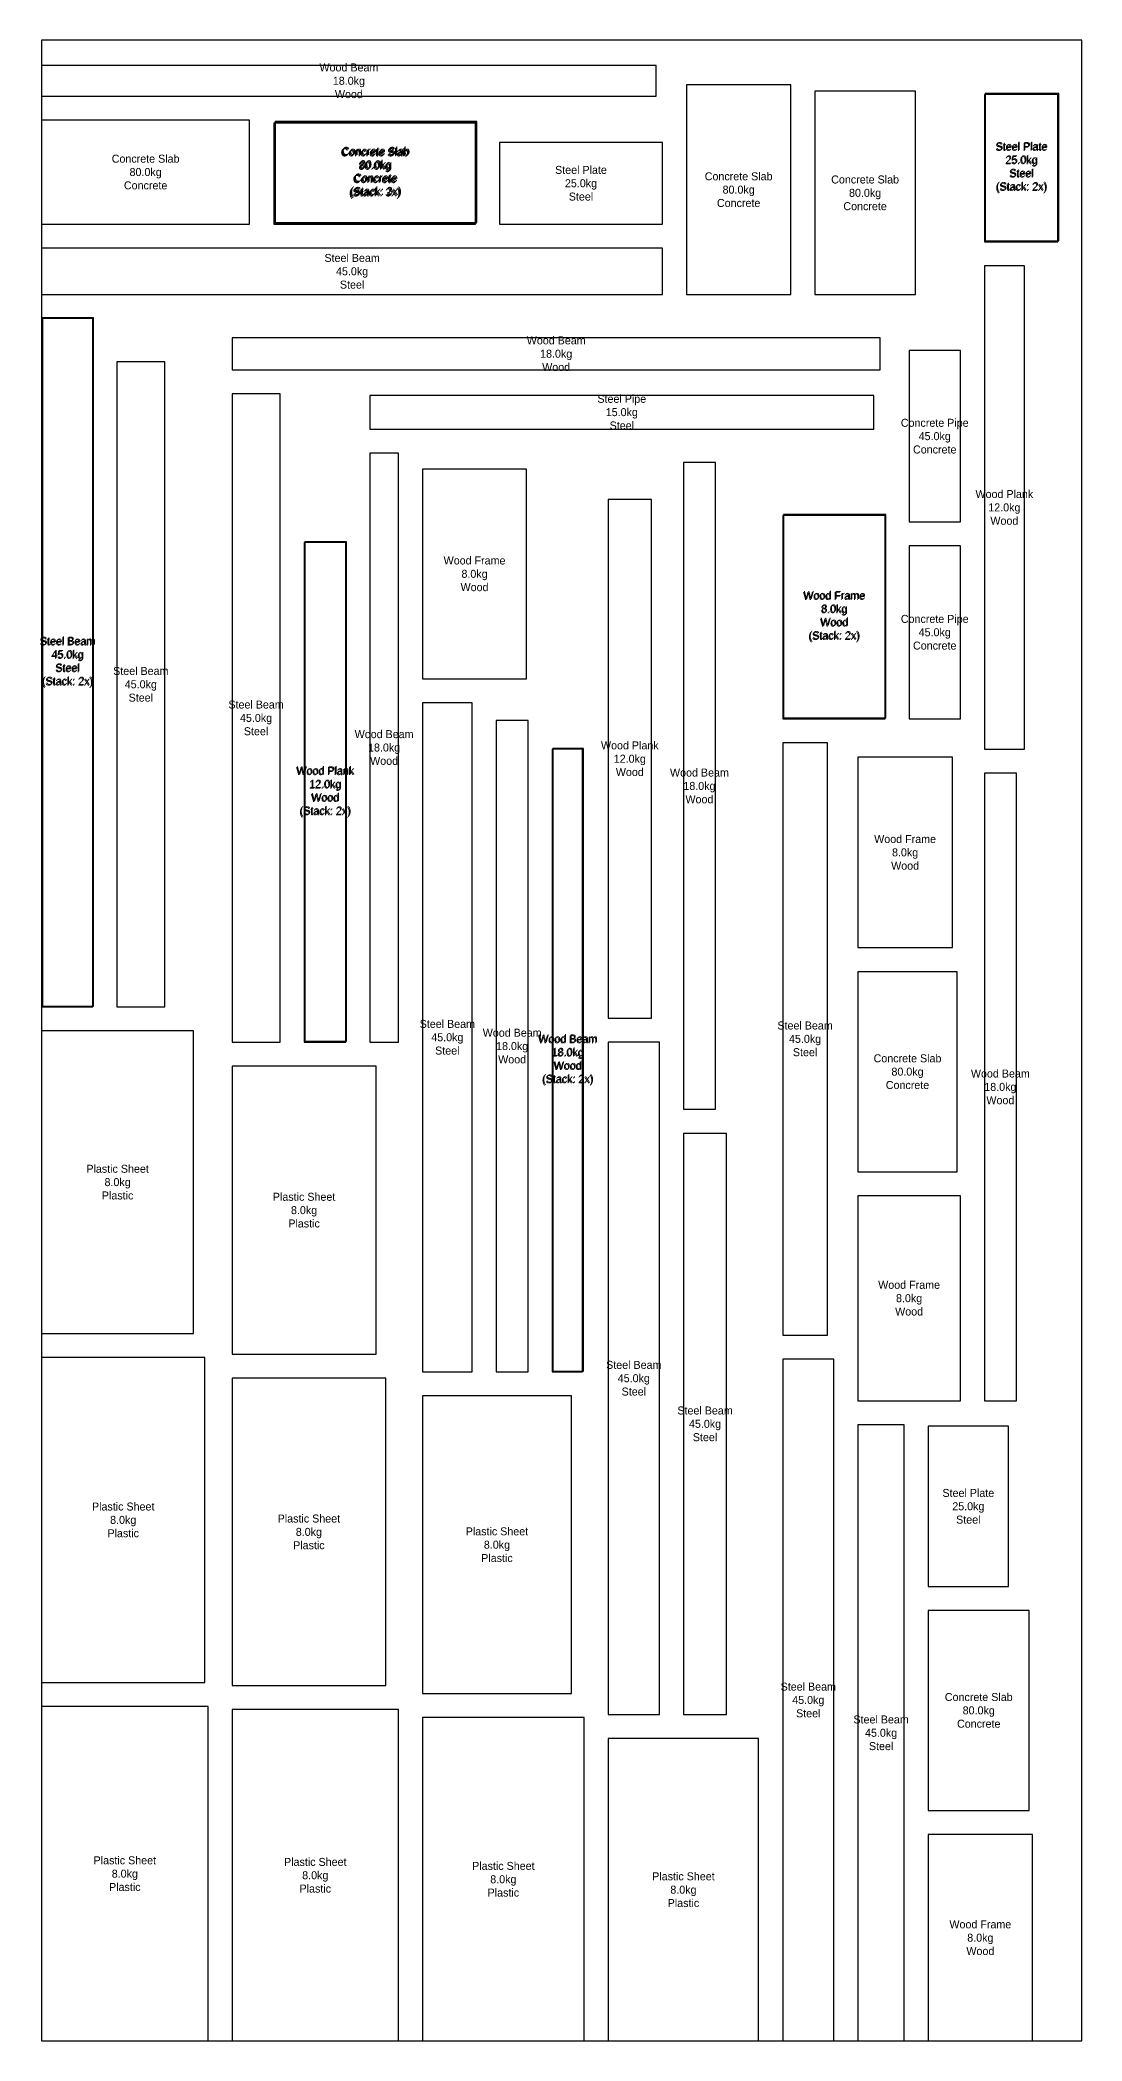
# Model space of a CAD drawing. Header units: metres. Extents: x -6 to 650, y 0 to 5450.
# Drawn here: x -1 to 650, y 1400 to 2650 of the extents above; entities that cross this region are included whole.
import ezdxf

# ---------------------------------------------------------------- set-up
doc = ezdxf.new("R2010")
doc.units = ezdxf.units.M

msp = doc.modelspace()

# ---------------------------------------------------------------- linework, layer by layer
for points in [[(0, 1400), (650, 1400), (650, 2650), (0, 2650), (0, 1400)], [(0, 2615), (384, 2615), (384, 2634), (0, 2634), (0, 2615)], [(403, 2491), (468, 2491), (468, 2622), (403, 2622), (403, 2491)], [(483, 2491), (546, 2491), (546, 2618), (483, 2618), (483, 2491)], [(589, 2524), (635, 2524), (635, 2616), (589, 2616), (589, 2524)], [(589.5, 2524.5), (635.5, 2524.5), (635.5, 2616.5), (589.5, 2616.5), (589.5, 2524.5)], [(0, 2535), (130, 2535), (130, 2600), (0, 2600), (0, 2535)], [(145, 2535), (271, 2535), (271, 2598), (145, 2598), (145, 2535)], [(145.5, 2535.5), (271.5, 2535.5), (271.5, 2598.5), (145.5, 2598.5), (145.5, 2535.5)], [(146, 2536), (272, 2536), (272, 2599), (146, 2599), (146, 2536)], [(286, 2535), (388, 2535), (388, 2586), (286, 2586), (286, 2535)], [(0, 2491), (388, 2491), (388, 2520), (0, 2520), (0, 2491)], [(589, 2207), (614, 2207), (614, 2509), (589, 2509), (589, 2207)], [(0, 2046), (32, 2046), (32, 2476), (0, 2476), (0, 2046)], [(0.5, 2046.5), (32.5, 2046.5), (32.5, 2476.5), (0.5, 2476.5), (0.5, 2046.5)], [(119, 2444), (524, 2444), (524, 2464), (119, 2464), (119, 2444)], [(542, 2349), (574, 2349), (574, 2456), (542, 2456), (542, 2349)], [(47, 2046), (77, 2046), (77, 2449), (47, 2449), (47, 2046)], [(119, 2024), (149, 2024), (149, 2429), (119, 2429), (119, 2024)], [(205, 2407), (520, 2407), (520, 2428), (205, 2428), (205, 2407)], [(205, 2024), (223, 2024), (223, 2392), (205, 2392), (205, 2024)], [(238, 2251), (303, 2251), (303, 2382), (238, 2382), (238, 2251)], [(401, 1982), (421, 1982), (421, 2386), (401, 2386), (401, 1982)], [(354, 2039), (381, 2039), (381, 2363), (354, 2363), (354, 2039)], [(463, 2226), (527, 2226), (527, 2353), (463, 2353), (463, 2226)], [(463.5, 2226.5), (527.5, 2226.5), (527.5, 2353.5), (463.5, 2353.5), (463.5, 2226.5)], [(164, 2024), (190, 2024), (190, 2336), (164, 2336), (164, 2024)], [(164.5, 2024.5), (190.5, 2024.5), (190.5, 2336.5), (164.5, 2336.5), (164.5, 2024.5)], [(542, 2226), (574, 2226), (574, 2334), (542, 2334), (542, 2226)], [(238, 1818), (269, 1818), (269, 2236), (238, 2236), (238, 1818)], [(284, 1818), (304, 1818), (304, 2225), (284, 2225), (284, 1818)], [(319, 1818), (338, 1818), (338, 2207), (319, 2207), (319, 1818)], [(319.5, 1818.5), (338.5, 1818.5), (338.5, 2207.5), (319.5, 2207.5), (319.5, 1818.5)], [(463, 1841), (491, 1841), (491, 2211), (463, 2211), (463, 1841)], [(510, 2083), (569, 2083), (569, 2202), (510, 2202), (510, 2083)], [(589, 1800), (609, 1800), (609, 2192), (589, 2192), (589, 1800)], [(510, 1943), (572, 1943), (572, 2068), (510, 2068), (510, 1943)], [(0, 1842), (95, 1842), (95, 2031), (0, 2031), (0, 1842)], [(354, 1604), (386, 1604), (386, 2024), (354, 2024), (354, 1604)], [(119, 1829), (209, 1829), (209, 2009), (119, 2009), (119, 1829)], [(401, 1604), (428, 1604), (428, 1967), (401, 1967), (401, 1604)], [(510, 1800), (574, 1800), (574, 1928), (510, 1928), (510, 1800)], [(0, 1624), (102, 1624), (102, 1827), (0, 1827), (0, 1624)], [(463, 1400), (495, 1400), (495, 1826), (463, 1826), (463, 1400)], [(119, 1622), (215, 1622), (215, 1814), (119, 1814), (119, 1622)], [(238, 1617), (331, 1617), (331, 1803), (238, 1803), (238, 1617)], [(510, 1400), (539, 1400), (539, 1785), (510, 1785), (510, 1400)], [(554, 1684), (604, 1684), (604, 1784), (554, 1784), (554, 1684)], [(554, 1544), (617, 1544), (617, 1669), (554, 1669), (554, 1544)], [(0, 1400), (104, 1400), (104, 1609), (0, 1609), (0, 1400)], [(119, 1400), (223, 1400), (223, 1607), (119, 1607), (119, 1400)], [(238, 1400), (339, 1400), (339, 1602), (238, 1602), (238, 1400)], [(354, 1400), (448, 1400), (448, 1589), (354, 1589), (354, 1400)], [(554, 1400), (619, 1400), (619, 1529), (554, 1529), (554, 1400)]]:
    msp.add_lwpolyline(points, close=True)

# ---------------------------------------------------------------- texts
at = {"char_height": 5, "attachment_point": 5}
for s, insert in [('Wood Beam\\P18.0kg\\PWood', (192, 2624.5)), ('Concrete Slab\\P80.0kg\\PConcrete', (65, 2567.5)), ('Concrete Slab\\P80.0kg\\PConcrete\\P(Stack: 3x)', (208, 2566.5)), ('Concrete Slab\\P80.0kg\\PConcrete\\P(Stack: 2x)', (208.5, 2567)), ('Concrete Slab\\P80.0kg\\PConcrete\\P(Stack: 3x)', (209, 2567.5)), ('Steel Plate\\P25.0kg\\PSteel\\P(Stack: 2x)', (612, 2570)), ('Steel Plate\\P25.0kg\\PSteel\\P(Stack: 2x)', (612.5, 2570.5)), ('Steel Plate\\P25.0kg\\PSteel', (337, 2560.5)), ('Concrete Slab\\P80.0kg\\PConcrete', (435.5, 2556.5)), ('Concrete Slab\\P80.0kg\\PConcrete', (514.5, 2554.5)), ('Steel Beam\\P45.0kg\\PSteel', (194, 2505.5)), ('Wood Beam\\P18.0kg\\PWood', (321.5, 2454)), ('Steel Pipe\\P15.0kg\\PSteel', (362.5, 2417.5)), ('Concrete Pipe\\P45.0kg\\PConcrete', (558, 2402.5)), ('Wood Plank\\P12.0kg\\PWood', (601.5, 2358)), ('Wood Frame\\P8.0kg\\PWood', (270.5, 2316.5)), ('Wood Frame\\P8.0kg\\PWood\\P(Stack: 2x)', (495, 2289.5)), ('Wood Frame\\P8.0kg\\PWood\\P(Stack: 2x)', (495.5, 2290)), ('Concrete Pipe\\P45.0kg\\PConcrete', (558, 2280)), ('Steel Beam\\P45.0kg\\PSteel\\P(Stack: 2x)', (16, 2261)), ('Steel Beam\\P45.0kg\\PSteel\\P(Stack: 2x)', (16.5, 2261.5)), ('Steel Beam\\P45.0kg\\PSteel', (62, 2247.5)), ('Steel Beam\\P45.0kg\\PSteel', (134, 2226.5)), ('Wood Beam\\P18.0kg\\PWood', (214, 2208)), ('Wood Plank\\P12.0kg\\PWood', (367.5, 2201)), ('Wood Plank\\P12.0kg\\PWood\\P(Stack: 2x)', (177, 2180)), ('Wood Plank\\P12.0kg\\PWood\\P(Stack: 2x)', (177.5, 2180.5)), ('Wood Beam\\P18.0kg\\PWood', (411, 2184)), ('Wood Frame\\P8.0kg\\PWood', (539.5, 2142.5)), ('Steel Beam\\P45.0kg\\PSteel', (253.5, 2027)), ('Wood Beam\\P18.0kg\\PWood', (294, 2021.5)), ('Wood Beam\\P18.0kg\\PWood\\P(Stack: 2x)', (328.5, 2012.5)), ('Wood Beam\\P18.0kg\\PWood\\P(Stack: 2x)', (329, 2013)), ('Steel Beam\\P45.0kg\\PSteel', (477, 2026)), ('Concrete Slab\\P80.0kg\\PConcrete', (541, 2005.5)), ('Wood Beam\\P18.0kg\\PWood', (599, 1996)), ('Plastic Sheet\\P8.0kg\\PPlastic', (47.5, 1936.5)), ('Plastic Sheet\\P8.0kg\\PPlastic', (164, 1919)), ('Wood Frame\\P8.0kg\\PWood', (542, 1864)), ('Steel Beam\\P45.0kg\\PSteel', (370, 1814)), ('Steel Beam\\P45.0kg\\PSteel', (414.5, 1785.5)), ('Steel Plate\\P25.0kg\\PSteel', (579, 1734)), ('Plastic Sheet\\P8.0kg\\PPlastic', (51, 1725.5)), ('Plastic Sheet\\P8.0kg\\PPlastic', (167, 1718)), ('Plastic Sheet\\P8.0kg\\PPlastic', (284.5, 1710)), ('Steel Beam\\P45.0kg\\PSteel', (479, 1613)), ('Concrete Slab\\P80.0kg\\PConcrete', (585.5, 1606.5)), ('Steel Beam\\P45.0kg\\PSteel', (524.5, 1592.5)), ('Plastic Sheet\\P8.0kg\\PPlastic', (52, 1504.5)), ('Plastic Sheet\\P8.0kg\\PPlastic', (171, 1503.5)), ('Plastic Sheet\\P8.0kg\\PPlastic', (288.5, 1501)), ('Plastic Sheet\\P8.0kg\\PPlastic', (401, 1494.5)), ('Wood Frame\\P8.0kg\\PWood', (586.5, 1464.5))]:
    msp.add_mtext(s, dxfattribs=dict(at, insert=insert))

doc.saveas('drawing.dxf')
